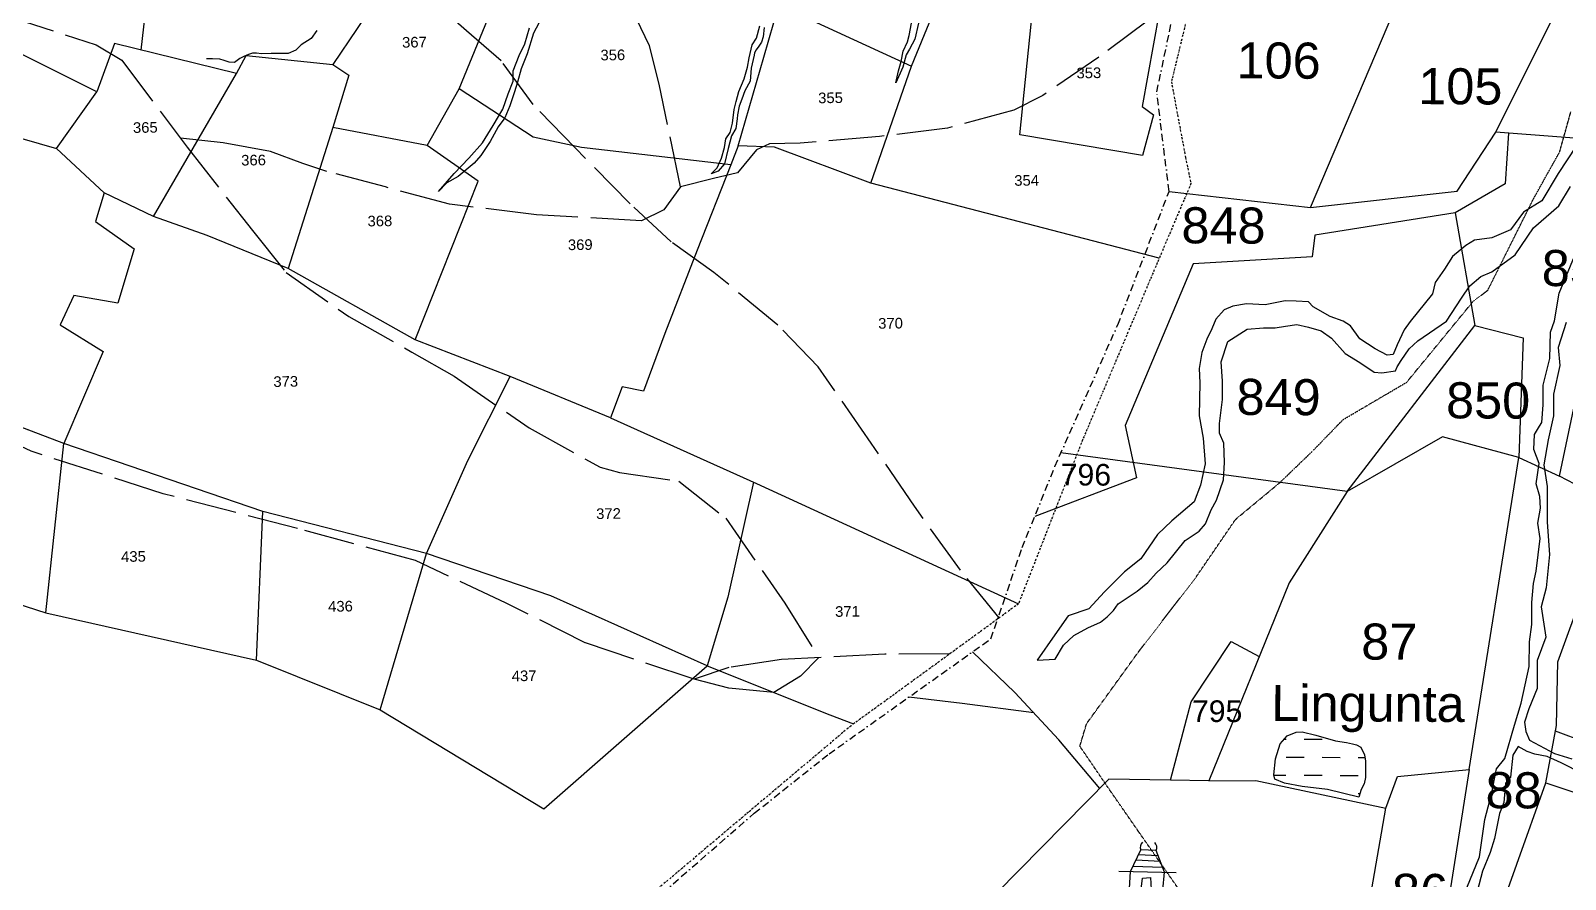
# Model space of a CAD drawing. Header units: inches. Extents: x 304037 to 460575, y 1453943 to 1639883.
# Drawn here: x 340576 to 342030, y 1592359 to 1593163 of the extents above; entities that cross this region are included whole.
import ezdxf

# ---------------------------------------------------------------- set-up
doc = ezdxf.new("R2010")
doc.units = ezdxf.units.IN
doc.header["$MEASUREMENT"] = 0
for name, pattern in [('ACAD_ISO02W100', [15, 12, -3]), ('ACAD_ISO07W100', [3, 0, -3]), ('BORDER', [1.75, 0.5, -0.25, 0.5, -0.25, 0, -0.25])]:
    doc.linetypes.add(name, pattern=pattern)
for name, color, linetype in [('CARTTRACK', 30, 'ACAD_ISO02W100'), ('NALA', 4, 'Continuous'), ('SURVEY_BND', 7, 'Continuous'), ('SURVEY_NO', 7, 'Continuous'), ('VILLAGE_AREA', 1, 'Continuous'), ('WATER_BODY', 4, 'Continuous')]:
    doc.layers.add(name, color=color, linetype=linetype)
doc.layers.add('FOOTPATH', color=150, linetype='ACAD_ISO07W100', lineweight=30)
doc.layers.add('VILL_BOUNDARY', color=6, linetype='BORDER', lineweight=30)
doc.styles.get("Standard").update_dxf_attribs({"font": 'arial.ttf'})

# ---------------------------------------------------------------- blocks, each defined once
blk = doc.blocks.new('gudi')
at = {"layer": 'VILLAGE_AREA'}
for points in [[(47.579, 47.4334), (47.627, 47.5333)], [(47.6165, 47.5114), (47.7065, 47.5081)], [(47.7361, 47.4303), (47.698, 47.5303), (47.627, 47.5333)], [(47.5253, 47.4345), (47.79, 47.4292)], [(47.576, 47.3552), (47.579, 47.4334)], [(47.5909, 47.4581), (47.7268, 47.4548)], [(47.6049, 47.4872), (47.7164, 47.4821)], [(47.7292, 47.3475), (47.7361, 47.4303)], [(47.544, 47.3568), (47.7683, 47.3456)], [(47.6292, 47.3525), (47.6359, 47.4031), (47.6726, 47.4053), (47.6749, 47.3503)]]:
    blk.add_lwpolyline(points, dxfattribs=at)
for centre, radius, start, end in [((47.6534, 47.5464), 0.0295, 131.80911, 206.48628), ((47.6648, 47.5435), 0.0358, 338.23858, 43.97413)]:
    blk.add_arc(centre, radius, start, end, dxfattribs=at)
blk = doc.blocks.new('DACHURU')
at = {"layer": 'WATER_BODY'}
h = blk.add_hatch(dxfattribs=at)
h.set_pattern_fill('DASH', color=256, scale=10, style=0)
h.set_pattern_definition([(0, (1710.635, -71.4958), (1.25, 1.25), [1.25, -1.25])])
h.paths.add_polyline_path([(1934.44, 686.09), (1934.16, 686.15), (1933.74, 686.24), (1932.97, 686.37), (1931.62, 686.75), (1930.66, 686.98), (1930.26, 686.94), (1929.62, 686.68), (1929.14, 686.13), (1928.84, 685.1), (1928.73, 683.99), (1928.8, 683.68), (1929.47, 683.4), (1930.68, 683.19), (1932.44, 682.98), (1934.61, 682.47), (1934.78, 683), (1934.99, 683.38), (1935.07, 683.82), (1935.07, 684.4), (1935.07, 684.95), (1934.99, 685.41), (1934.73, 685.94)])
at = {"layer": 'CARTTRACK'}
for points in [[(1916.66, 682.97), (1913.81, 686.32), (1910.74, 689.59), (1907.8, 692.39)], [(1912.06, 688.19), (1907.09, 688.81), (1903.4, 689.23)]]:
    blk.add_lwpolyline(points, dxfattribs=at)
at = {"layer": 'FOOTPATH', "ltscale": 0.0001}
blk.add_lwpolyline([(1924.17, 673.19), (1919.36, 680.01), (1917.43, 682.76), (1915.27, 685.89), (1915.73, 687.46), (1919.29, 692.44), (1923.25, 697.64), (1925.98, 701.67), (1929.04, 704.24), (1931.3, 706.44), (1933.39, 708.62), (1937.78, 711.23), (1942.34, 716.84), (1943.38, 717.65), (1946.52, 724.02), (1948.3, 727.25), (1949.06, 730.03)], dxfattribs=at)
at = {"layer": 'NALA'}
for points in [[(1948.8, 715.42), (1948.27, 713.7), (1948.38, 712.46), (1947.96, 710.47), (1947.96, 708.97), (1947.6, 707.3), (1947.31, 705.55), (1947.56, 704.07), (1947.56, 702.9), (1947.56, 701.59), (1947.73, 699.34), (1947.52, 697.04), (1947.19, 695.72), (1947.52, 693.61), (1946.93, 691.99), (1946.93, 691.07), (1946.93, 690.07), (1946.37, 688.65), (1946.06, 687.73), (1946.16, 687.08), (1946.43, 686.47), (1948.15, 685.55), (1949.36, 685.2)], [(1950.13, 684.16), (1948.62, 684.92), (1947.66, 685.36), (1946.8, 685.51), (1946.26, 685.69), (1945.63, 686.03), (1945.28, 685.42), (1945.11, 683.9), (1944.77, 683.48), (1944.67, 682.14), (1944.36, 681.39), (1944.04, 679.65), (1943.73, 678.67), (1943.21, 677.37), (1942.85, 675.97)], [(1941.92, 675.72), (1942.99, 678.38), (1943.36, 680.96), (1943.8, 682.73), (1944.14, 684.47), (1944.72, 685.19), (1945.37, 687.51), (1945.84, 689.04), (1946.38, 691.57), (1946.39, 693.28), (1946.54, 694.5), (1946.54, 696.01), (1946.65, 697.34), (1946.83, 698.18), (1947.09, 700.45), (1946.91, 701.52), (1947.09, 702.56), (1947.04, 703.37), (1946.78, 704.23), (1946.99, 705.65), (1946.62, 706.61), (1946.65, 707.65), (1946.99, 708.23), (1947.17, 708.49), (1947.25, 709.71), (1947.25, 711.09), (1947.69, 712.94), (1947.72, 714.76), (1948, 715.54), (1948.32, 717.46), (1949.47, 720.31)], [(1949.44, 727.66), (1948.2, 725.75), (1947.09, 723.85), (1945.81, 723.07), (1944.91, 721.83), (1943.62, 721.28), (1942.44, 721.1), (1941.82, 720.73), (1940.9, 719.96), (1940.36, 719.08), (1939.72, 718.15), (1939.53, 717.36), (1938.01, 715.44), (1937.6, 714.86), (1937.12, 713.83), (1936.84, 713.16), (1936.42, 713.1), (1935.58, 713.54), (1934.51, 714.22), (1933.87, 715.11), (1933.37, 715.44), (1932.45, 715.75), (1931.27, 716.43), (1930.94, 716.76), (1930.1, 716.82), (1929.33, 716.82), (1927.95, 716.55), (1926.66, 716.61), (1925.71, 716.43), (1925.1, 716.18), (1924.54, 715.54), (1924.25, 714.86), (1923.92, 714.14), (1923.57, 713.23), (1923.39, 712.11), (1923.45, 711.12), (1923.41, 708.82), (1923.7, 707.29), (1923.86, 705.5), (1923.53, 704.02), (1923.1, 702.87), (1921.55, 701.54), (1920.58, 700.58), (1919.43, 698.9), (1918.29, 698), (1916.92, 696.6), (1915.85, 695.41), (1914.42, 694.93), (1913.5, 693.59), (1912.28, 691.83), (1913.52, 691.92), (1914.11, 692.89), (1914.81, 693.57), (1915.78, 694.1), (1916.65, 694.5), (1917.12, 694.87), (1917.56, 695.32), (1917.87, 695.78), (1918.57, 696.23), (1919.19, 696.66), (1919.91, 697.26), (1920.5, 697.9), (1921.25, 698.62), (1922.5, 700.18), (1923.45, 700.84), (1923.9, 701.34), (1924.27, 702.31), (1924.64, 702.99), (1925.12, 704.41), (1925.18, 705.61), (1925.13, 706.94), (1924.82, 707.64), (1924.82, 708.3), (1925.03, 709.97), (1925.03, 711.23), (1924.91, 712.57), (1925.38, 713.98), (1926.72, 714.85), (1927.83, 714.96), (1928.64, 714.96), (1929.36, 715.08), (1930.16, 715.2), (1930.97, 715.02), (1931.83, 714.77), (1932.55, 714.25), (1933.5, 713.2), (1934.53, 712.58), (1935.52, 711.92), (1936.06, 711.88), (1937, 712.02), (1937.11, 712.29), (1937.4, 712.73), (1937.95, 713.55), (1938.53, 714.11), (1940.52, 715.49), (1941.55, 717.08), (1942.13, 717.94), (1942.87, 718.58), (1943.65, 718.92), (1945.26, 720.1), (1946.51, 721.98), (1948.27, 723.52), (1949.07, 724.86)]]:
    blk.add_lwpolyline(points, dxfattribs=at)
at = {"layer": 'SURVEY_BND'}
for points in [[(1960.77, 740.04), (1952.62, 727.97), (1943.87, 728.6), (1947.84, 736.68), (1949.95, 741.35), (1952.96, 741.27), (1959.38, 749.15), (1963.24, 747.74)], [(1921.25, 724.37), (1931.06, 723.31), (1938.37, 740.8), (1923.37, 745.96)], [(1944.74, 728.53), (1944.54, 725.01), (1941.07, 723), (1931.37, 721.4), (1931.18, 719.89), (1922.94, 719.36), (1918.29, 708.13), (1919.1, 704.51), (1912.06, 701.79)], [(1931.06, 723.31), (1941.2, 724.5), (1943.87, 728.6)], [(1941.07, 723), (1942.49, 715.18), (1945.84, 714.35), (1945.58, 706.05), (1948.4, 704.77)], [(1945.58, 706.05), (1940.29, 707.46), (1933.69, 703.64), (1942.49, 715.18)], [(1972.63, 705.22), (1975.22, 694.85), (1976.56, 689.79), (1964.57, 696.86), (1959.14, 699.77), (1952.66, 702.58), (1948.4, 704.77), (1949.83, 711.69), (1957.06, 710.59), (1962.39, 708.48)], [(1933.69, 703.64), (1913.85, 706.21)], [(1933.69, 703.64), (1929.72, 697.28), (1924.21, 683.55), (1927.47, 683.59), (1936.5, 681.7), (1937.29, 683.9), (1942.26, 684.43), (1945.58, 706.05)], [(1937.36, 667.23), (1942.77, 666.56), (1940.93, 653.26), (1942.12, 653.2), (1945.7, 665.12), (1946.94, 669.94), (1943.61, 672.23), (1947.56, 683.52), (1948.29, 687.5), (1948.36, 691.91), (1950.15, 696.93), (1952.66, 702.58)], [(1924.21, 683.55), (1921.57, 683.57), (1922.97, 689), (1925.72, 693.2), (1927.67, 692.17)], [(1947.56, 683.52), (1952.79, 681.82), (1959.89, 676.74), (1967.16, 674.7), (1967.7, 676.92), (1954.54, 684.79), (1948.22, 687.11)], [(1942.26, 684.43), (1940.5, 672.84), (1937.36, 667.23), (1933.62, 667.82)], [(1921.57, 683.57), (1917.3, 683.63), (1904.92, 670.95), (1900.58, 659.59), (1898.55, 654.64), (1908.39, 652.12), (1918.97, 647.99), (1925.84, 651.77), (1931.47, 664.03), (1918.7, 667.81), (1920.54, 675.44), (1923.92, 674.26), (1927.02, 669.86), (1933.62, 667.82), (1935.56, 676.12), (1936.5, 681.7)]]:
    blk.add_lwpolyline(points, dxfattribs=at)
at = {"layer": 'VILL_BOUNDARY', "lineweight": -3}
blk.add_lwpolyline([(1877.9, 668.09), (1892.73, 681.13), (1897.89, 685.27), (1909.07, 693.31), (1911.2, 699.64), (1913.44, 705.27), (1917.74, 715.11), (1921.25, 724.37), (1920.36, 731.26), (1923.85, 748.26), (1925, 754.26), (1927.96, 762.13), (1933.44, 771.58), (1938.2, 779.51), (1942.69, 786.95), (1946.59, 793.5), (1949.88, 800.72)], dxfattribs=at)
at = {"layer": 'WATER_BODY'}
blk.add_lwpolyline([(1934.61, 682.47), (1932.44, 682.98), (1930.68, 683.19), (1929.47, 683.4), (1928.8, 683.68), (1928.73, 683.99), (1928.84, 685.1), (1929.14, 686.13), (1929.62, 686.68), (1930.26, 686.94), (1930.66, 686.98), (1931.62, 686.75), (1932.97, 686.37), (1933.74, 686.24), (1934.16, 686.15), (1934.44, 686.09), (1934.73, 685.94), (1934.99, 685.41), (1935.07, 684.95), (1935.07, 684.4), (1935.07, 683.82), (1934.99, 683.38), (1934.78, 683)], close=True, dxfattribs=at)
at = {"layer": 'VILLAGE_AREA', "xscale": 15, "yscale": 15, "zscale": 15}
blk.add_blockref('gudi', (1205.13, -34.27), dxfattribs=at)
at = {"layer": 'SURVEY_NO'}
for s, height, p in [('106', 2.5, (1925.88, 732.23)), ('105', 2.5, (1938.48, 730.51)), ('848', 2.5, (1922.12, 720.78)), ('85', 2.5, (1947.1, 717.95)), ('849', 2.5, (1926, 708.91)), ('850', 2.5, (1940.52, 708.75)), ('796', 1.5, (1913.84, 703.96)), ('87', 2.5, (1934.73, 692)), ('Lingunta', 2.5, (1928.52, 687.71)), ('795', 1.5, (1923.02, 687.62)), ('88', 2.5, (1943.4, 681.75)), ('86', 2.5, (1936.95, 674.67))]:
    blk.add_text(s, height=height, dxfattribs=at).set_placement(p)
blk = doc.blocks.new('KESAMANENIPALLE')
at = {"layer": 'CARTTRACK'}
for points in [[(324.84, -478.82), (315.87, -467.42), (305.28, -452.24), (295.28, -437.22), (283.03, -419.09), (273.64, -409.15), (258.74, -396.53), (248.76, -389.2), (239.21, -380.15), (226.43, -366.78), (216.67, -356.43), (209.23, -346.02), (201.21, -338.84), (188.64, -327.53), (179.11, -316.14), (167.3, -304.39), (158.67, -291.34), (143.69, -277.22), (128.79, -265.35), (117.19, -255.34), (101.29, -243.07), (83.59, -228.34)], [(313.14, -487.13), (297.8, -486.98), (273.43, -487.93), (261.04, -489.7), (252.84, -492.33), (227.27, -483.39), (208.75, -473.82), (187.5, -463.47), (159.83, -455.57), (128.31, -447), (97.33, -436.59), (76.97, -426.7)], [(361.89, -338.42), (350.06, -346.99), (336.76, -355.88), (329.86, -359.24), (314.2, -363.25), (298.17, -365.02), (279.44, -366.33), (272.19, -366.44), (269.11, -367.81), (264.55, -373.11), (258.9, -374.42), (251.14, -376.25), (246.39, -352.02), (244.22, -342.98), (237.14, -327.68)], [(92.41, -333.75), (113.91, -341.06), (119.89, -344.74), (134.97, -365.4), (150.14, -385.25), (157.92, -395.23), (172.6, -405.82), (187.34, -414.41), (197.19, -420.17), (214.71, -432.6), (231.33, -442.09), (235.84, -443.4), (249.84, -445.6), (260.77, -454.5), (274.45, -474.71), (282.24, -487.58)], [(251.14, -376.25), (247.13, -381.65), (241.83, -384.14), (217.1, -382.41), (196.67, -379.67), (181.58, -375.39), (167.8, -371.57), (162.18, -369.65), (154.65, -366.66), (143.5, -364.47), (133.44, -363.3)], [(282.24, -487.58), (277.92, -491.93), (271.54, -495.67), (260.99, -494.52), (252.84, -492.33)]]:
    blk.add_lwpolyline(points, dxfattribs=at)
at = {"layer": 'NALA'}
for points in [[(307.66, -338.44), (306.81, -342.18), (305.47, -344.52), (304.67, -345.88), (303.85, -348.77), (302.13, -352.45), (302.84, -349.57), (303.5, -347.45), (303.95, -345), (305.03, -342.82), (305.45, -341.34), (306, -338.43)], [(271.32, -338.99), (271.07, -341.15), (270.62, -342.46), (270.01, -343.35), (269.35, -344.24), (268.93, -344.96), (268.84, -345.46), (268.09, -348.56), (267.84, -351.56), (266.53, -353.87), (265.84, -355.82), (265.2, -357.46), (264.78, -359.49), (264.67, -360.44), (264.36, -362.67), (263.27, -364.39), (262.44, -367.37), (261.55, -370.96), (260.02, -372.71), (258.35, -373.3), (259.8, -371.93), (260.83, -369.66), (261.63, -367.1), (261.97, -365.1), (263, -363.61), (263.53, -361.42), (264, -358.19), (264.5, -356.36), (265.17, -353.95), (266.48, -350.98), (267.26, -348.26), (267.7, -346.12), (268.43, -343.01), (269.46, -341.46), (270.32, -338.54)], [(218.27, -337.28), (216.96, -339.64), (215.43, -344.44), (213.9, -347.97), (213.01, -351.09), (212.26, -353.4), (211.12, -356.65), (209.95, -359.48), (208.33, -361.59), (206.38, -365.03), (204.19, -368.28), (202.54, -370.09), (198.79, -373.16), (196.06, -374.6), (194.06, -376.63), (197.81, -372.46), (201.37, -368.85), (204.63, -365.31), (207.19, -361.22), (209.5, -357.39), (210.81, -353.86), (212.03, -350.86), (212.06, -348.39), (213.51, -344.8), (214.87, -342.07), (215.99, -338.32)], [(165.9, -338.29), (164.54, -340.15), (162.2, -341.63), (160.87, -342.9), (159.06, -343.63), (155.06, -343.63), (152.8, -343.68), (151.6, -343.44), (150.71, -343.44), (149.76, -343.8), (148.65, -344.25), (147.7, -344.66), (146.4, -345.63), (145.15, -345.52), (144.01, -345.13), (143, -344.75), (141.25, -344.66), (139.81, -344.66)]]:
    blk.add_lwpolyline(points, dxfattribs=at)
at = {"layer": 'SURVEY_BND'}
for points in [[(268.94, -328.56), (267.74, -332.9), (274.81, -333.79), (305.9, -348.55), (314.69, -327.93), (333.51, -283.73)], [(124.45, -342.42), (127.25, -320.39)], [(191.55, -365.77), (199.28, -352.54), (210.78, -325.36), (187.07, -321.08), (169.61, -346.41)], [(60.87, -373.33), (63.84, -374.07), (72.12, -355.61), (104.25, -365.32), (113.87, -352.06), (94.25, -341.97), (93.62, -341.58), (90.21, -354.01), (73.89, -349.92), (53.85, -341.83), (61.13, -324.39)], [(295.99, -376.01), (273.39, -367.21), (264.83, -366.8), (271.17, -346), (274.81, -333.79)], [(364.41, -336.64), (360.14, -358.72), (362.81, -360.74), (360.06, -370.27), (331.2, -365.02), (334.66, -335.15)], [(126.89, -381.67), (146.86, -348.18), (118.17, -340.8), (113.87, -352.06)], [(146.86, -348.18), (149.21, -344.02), (169.61, -346.41), (173.3, -348.96), (169.42, -361.24), (158.42, -394.31)], [(363.68, -394.54), (295.99, -376.01), (305.9, -348.55)], [(264.83, -366.8), (263.05, -371.26), (227.88, -366.69), (216.56, -364.11), (199.28, -352.54)], [(188.12, -411.48), (203.45, -374.34), (191.55, -365.77), (169.42, -361.24)], [(104.25, -365.32), (115.34, -375.94)], [(263.05, -371.26), (254.83, -391.22), (246.97, -410.76), (241.81, -424.29), (236.76, -423.22), (233.89, -430.47), (210.41, -420.4)], [(190.17, -461.86), (200.2, -440.12), (210.41, -420.4), (188.12, -411.48), (158.42, -394.31), (139.44, -386.27), (126.89, -381.67), (115.34, -375.94), (113.22, -382.62), (122.21, -389.19), (118.22, -401.95), (107.89, -400.03), (104.57, -406.89), (114.61, -413.33), (105.07, -434.85)], [(49.47, -457.62), (100.27, -474.7), (105.07, -434.85), (88.13, -428.23), (68.55, -415.09)], [(233.89, -430.47), (268.08, -446.37), (329.46, -475.55)], [(100.27, -474.7), (149.8, -486.52), (151.72, -451.5), (105.07, -434.85)], [(267.4, -446.05), (261.01, -473.07), (255.93, -489.2), (284.68, -501.16), (290.25, -503.32)], [(149.8, -486.52), (178.79, -498.6), (190.17, -461.86), (151.72, -451.5)], [(255.93, -489.2), (219.34, -472.2), (190.17, -461.86)], [(178.79, -498.6), (217.03, -522.36), (255.93, -489.2)]]:
    blk.add_lwpolyline(points, dxfattribs=at)
at = {"layer": 'VILL_BOUNDARY'}
blk.add_lwpolyline([(370.98, -337.85), (367.09, -353.04), (370.18, -370.92), (371.39, -377.04), (363.2, -395.63), (345.07, -437.11), (329.46, -475.55), (299.88, -496.54), (289.64, -503.75), (265.23, -523.81), (233.94, -549.55)], dxfattribs=at)
at = {"layer": 'SURVEY_NO'}
for s, p in [('367', (185.96, -342.62)), ('356', (232.66, -346.24)), ('353', (344.76, -351.92)), ('355', (283.82, -357)), ('365', (122.3, -361.89)), ('366', (147.7, -369.91)), ('354', (329.77, -377.05)), ('368', (177.27, -384.64)), ('369', (224.41, -390.84)), ('370', (297.27, -410.3)), ('373', (154.6, -422.17)), ('372', (230.24, -454.28)), ('435', (118.19, -462.93)), ('436', (166.81, -475.29)), ('371', (286.24, -478.06)), ('437', (209.86, -492.24))]:
    blk.add_text(s, height=2.5, dxfattribs=at).set_placement(p)

msp = doc.modelspace()

# ---------------------------------------------------------------- block references
at = {"xscale": 4.020763763909134, "yscale": 4.020763763866853, "zscale": 4.020763763886584, "rotation": 0.7442163432969744}
msp.add_blockref('KESAMANENIPALLE', (340162.1, 1594514.4), dxfattribs=at)
at = {"layer": 'WATER_BODY', "xscale": 13.67202502436796, "yscale": 13.67202502433065, "zscale": 13.67202502438499, "rotation": 359.6973965392478}
msp.add_blockref('DACHURU', (315334.9, 1583245.7), dxfattribs=at)

doc.saveas('drawing.dxf')
